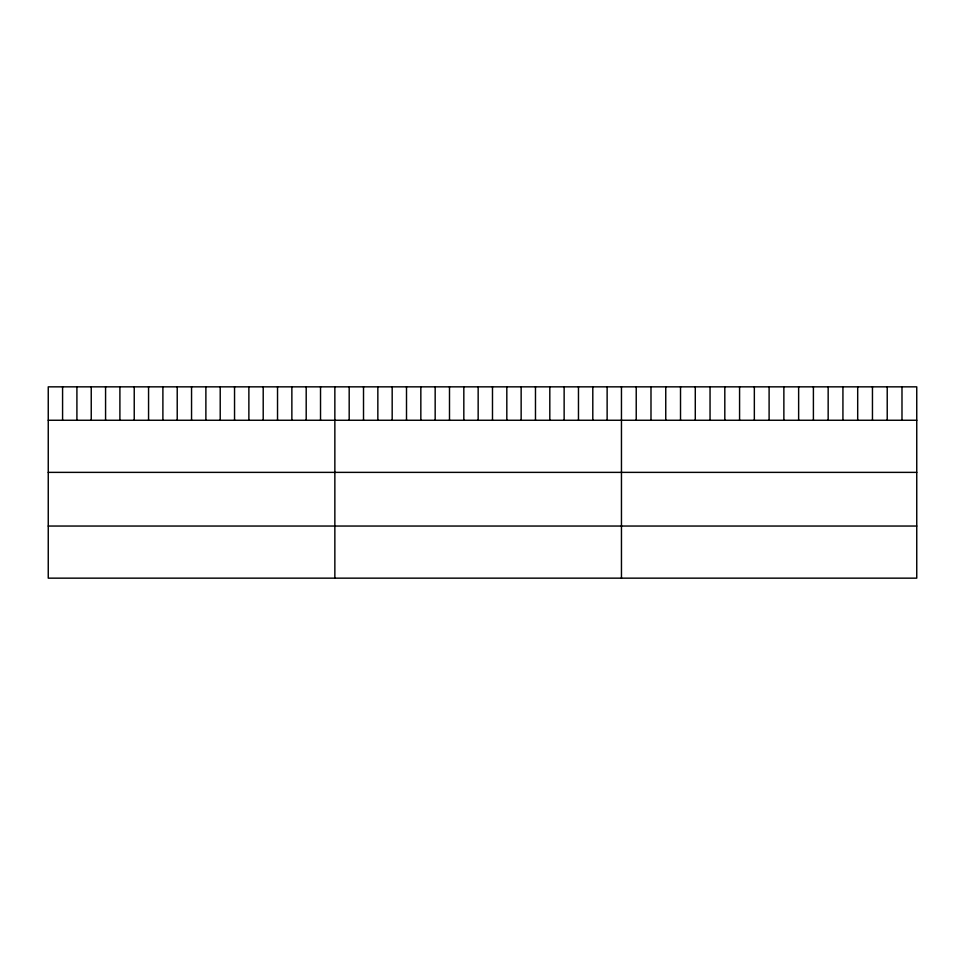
<?xml version="1.0" encoding="UTF-8"?>
<svg xmlns="http://www.w3.org/2000/svg" width="965" height="965" viewBox="0 0 965 965"><rect width="100%" height="100%" fill="white"/><g stroke="black" fill="none" stroke-linecap="round" stroke-linejoin="round"><path stroke-width="1.45" d="M916.75 420.257L916.75 578.156L48.25 578.156L48.25 386.844L916.75 386.844L916.75 420.257L48.25 420.257M48.25 472.368L916.75 472.368M48.25 526.046L916.75 526.046M901.986 386.844L901.986 420.257M887.221 386.844L887.221 420.257M872.457 386.844L872.457 420.257M857.692 386.844L857.692 420.257M842.928 386.844L842.928 420.257M828.163 386.844L828.163 420.257M813.399 386.844L813.399 420.257M798.634 386.844L798.634 420.257M783.87 386.844L783.87 420.257M769.105 386.844L769.105 420.257M754.341 386.844L754.341 420.257M739.576 386.844L739.576 420.257M724.812 386.844L724.812 420.257M710.047 386.844L710.047 420.257M695.283 386.844L695.283 420.257M680.518 386.844L680.518 420.257M665.754 386.844L665.754 420.257M650.989 386.844L650.989 420.257M636.225 386.844L636.225 420.257M621.46 386.844L621.46 578.156M607.13 386.844L607.13 420.257M592.799 386.844L592.799 420.257M578.469 386.844L578.469 420.257M564.139 386.844L564.139 420.257M549.809 386.844L549.809 420.257M535.479 386.844L535.479 420.257M521.148 386.844L521.148 420.257M506.818 386.844L506.818 420.257M492.488 386.844L492.488 420.257M478.157 386.844L478.157 420.257M463.827 386.844L463.827 420.257M449.497 386.844L449.497 420.257M435.167 386.844L435.167 420.257M420.837 386.844L420.837 420.257M406.506 386.844L406.506 420.257M392.176 386.844L392.176 420.257M377.846 386.844L377.846 420.257M363.516 386.844L363.516 420.257M349.185 386.844L349.185 420.257M334.855 386.844L334.855 578.156M320.525 386.844L320.525 420.257M306.195 386.844L306.195 420.257M291.864 386.844L291.864 420.257M277.534 386.844L277.534 420.257M263.204 386.844L263.204 420.257M248.874 386.844L248.874 420.257M234.543 386.844L234.543 420.257M220.213 386.844L220.213 420.257M205.883 386.844L205.883 420.257M191.553 386.844L191.553 420.257M177.222 386.844L177.222 420.257M162.892 386.844L162.892 420.257M148.562 386.844L148.562 420.257M134.232 386.844L134.232 420.257M119.901 386.844L119.901 420.257M105.571 386.844L105.571 420.257M91.241 386.844L91.241 420.257M76.91 386.844L76.91 420.257M62.58 386.844L62.58 420.257"/></g></svg>
